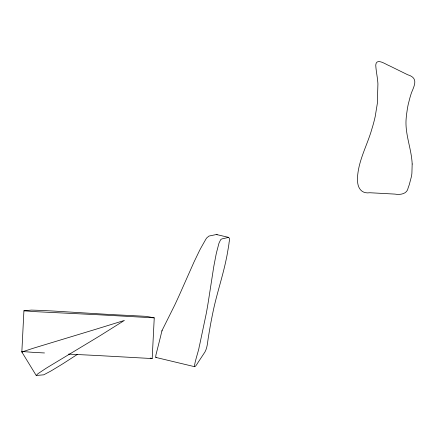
<?xml version="1.0" encoding="UTF-8"?>
<svg xmlns="http://www.w3.org/2000/svg" width="437" height="437" viewBox="0 0 437 437"><rect width="100%" height="100%" fill="white"/><g stroke="black" fill="none" stroke-linecap="round" stroke-linejoin="round"><path stroke-width="0.66" d="M44.492 352.959L35.031 352.451A62.005 1.786 2.9 0 1 32.699 352.315L21.861 351.506L23.92 310.805L31.317 310.09L39.308 310.341A87.99 2.54 2.9 0 1 42.531 310.494L51.162 310.926A38.986 1.125 2.9 0 1 54.297 311.095L106.246 314.274A134.847 3.889 2.9 0 0 110.261 314.493L115.985 314.804A90.366 2.606 2.9 0 0 120.377 315.028L126.785 315.35A138.966 4.009 2.9 0 0 131.996 315.607L146.291 316.361L154.25 317.857L152.185 358.558L132.487 357.477A48.141 1.387 2.9 0 0 130.062 357.329L97.937 355.554A175.548 5.064 2.9 0 0 92.464 355.276L90.661 355.188A123.376 3.562 2.9 0 0 85.641 354.937L68.538 354.117M228.682 237.389L221.816 238.93L220.685 239.64L218.97 243.196L216.659 252.012A62.005 12.241 -76.6 0 0 216.107 254.378L213.78 266.543L208.334 301.574A123.376 24.357 -76.6 0 1 207.553 306.261L207.264 307.954A175.548 34.66 -76.6 0 1 206.346 313.132L199.693 344.738A48.141 9.505 -76.6 0 1 199.092 347.224C199.299 349.272 189.642 376.552 198.054 362.453L203.762 353.784C207.635 348.721 207.406 342.084 208.564 336.124A138.966 27.433 -76.6 0 1 209.356 331.273L210.405 325.237A90.366 17.841 -76.6 0 1 211.186 321.042L212.278 315.492A134.847 26.624 -76.6 0 1 213.087 311.565C216.834 293.5 222.892 276.004 226.503 257.906A38.986 7.697 -76.6 0 0 227.114 254.858L228.513 246.741A87.99 17.371 -76.6 0 0 228.961 243.775C228.857 241.814 230.512 238.815 228.682 237.389L216.419 234.516L209.012 236.056L206.93 237.728A5.992 1.082 -61.4 0 0 205.805 239.279L200.818 248.107A66.555 12.028 -61.4 0 0 199.611 250.396L194.066 261.9L180.028 293.549A130.406 23.571 -61.4 0 1 178.22 297.548L176.838 300.552A187.353 33.862 -61.4 0 1 174.587 305.381L161.881 330.847L161.187 333.89A52.205 10.308 -76.6 0 1 160.128 338.293L155.933 354.975L155.67 357.073L155.829 357.422L156.206 357.253M21.861 351.506L22.653 351.364M22.495 351.965L21.85 352.009L32.485 348.497A66.555 1.852 -16.9 0 1 34.867 347.754L83.669 332.95A130.406 3.627 -16.9 0 0 88.198 331.579L91.573 330.552A187.353 5.211 -16.9 0 0 96.959 328.914L124.387 320.436L100.958 335.141A175.548 16.207 -31.4 0 1 96.277 337.998L94.736 338.932A123.376 11.389 -31.4 0 1 90.443 341.526L47.081 367.664A62.005 5.725 -31.4 0 0 45.109 368.937L38.041 373.635L36.216 375.481L43.744 374.815L50.752 371.106A87.99 8.123 -31.4 0 0 53.516 369.456L60.901 364.977A38.986 3.6 -31.4 0 0 63.573 363.311L77.507 354.325M154.25 317.857L134.547 316.776A48.141 1.387 2.9 0 0 132.121 316.628L99.997 314.853A175.548 5.064 2.9 0 0 94.523 314.574L92.72 314.482A123.376 3.562 2.9 0 0 87.706 314.236L37.09 311.745A62.005 1.786 2.9 0 1 34.758 311.608L23.92 310.805M161.881 330.847L162.329 330.864M150.181 358.083L150.612 358.171M155.862 357.428L194.733 366.719M151.754 358.4L152.185 358.558M216.845 234.56L217.156 234.822M21.85 352.009L36.216 375.481M412.173 164.006L411.9 173.172A38.986 38.341 80.7 0 1 411.49 176.308L409.289 184.638A87.99 86.537 80.7 0 1 408.196 187.681C407.317 194.077 400.21 195.055 394.868 194.094L369.8 192.739C360.82 194.094 357.045 186.834 357.63 179.208A62.005 60.978 80.7 0 1 357.553 176.783C358.679 159.833 367.593 144.521 372.067 128.336A123.376 121.339 80.7 0 0 373.471 123.524L373.935 121.786A175.548 172.648 80.7 0 0 375.219 116.466L377.322 103.553L377.918 84.024A48.141 47.343 80.7 0 0 377.732 81.473C377.235 75.967 375.989 70.537 375.749 65.009C376.372 57.422 385.887 64.539 389.553 65.845L407.677 74.749C418.706 77.972 414.391 85.521 411.43 92.879A138.966 136.672 80.7 0 0 409.901 97.855L408.305 104.055A90.366 88.875 80.7 0 0 407.448 108.36L406.618 114.057A134.847 132.619 80.7 0 0 406.197 118.088C404.646 133.695 411.534 148.591 412.173 164.006"/></g></svg>
